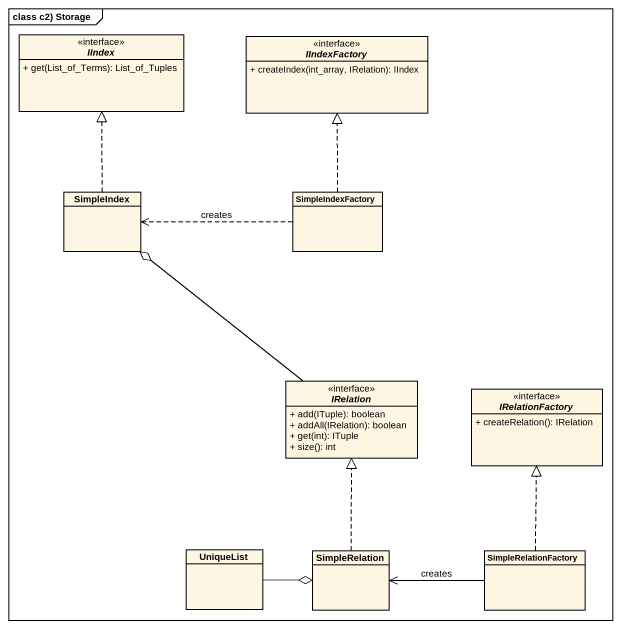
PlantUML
@startuml
mainframe class c2) Storage
hide circle
hide empty members
skinparam classAttributeIconSize 0
interface IIndex <<interface>> {
  + get(List_of_Terms): List_of_Tuples
}
interface IIndexFactory <<interface>> {
  + createIndex(int_array, IRelation): IIndex
}
class SimpleIndex
class SimpleIndexFactory
interface IRelation <<interface>> {
  + add(ITuple): boolean
  + addAll(IRelation): boolean
  + get(int): ITuple
  + size(): int
}
interface IRelationFactory <<interface>> {
  + createRelation(): IRelation
}
class UniqueList
class SimpleRelation
class SimpleRelationFactory
SimpleIndex .up.|> IIndex
SimpleIndexFactory .up.|> IIndexFactory
SimpleIndexFactory .left.> SimpleIndex : creates
IRelation -up-o SimpleIndex
UniqueList -right-o SimpleRelation
SimpleRelation .up.|> IRelation
SimpleRelationFactory .up.|> IRelationFactory
SimpleRelationFactory -left-> SimpleRelation : creates
@enduml
